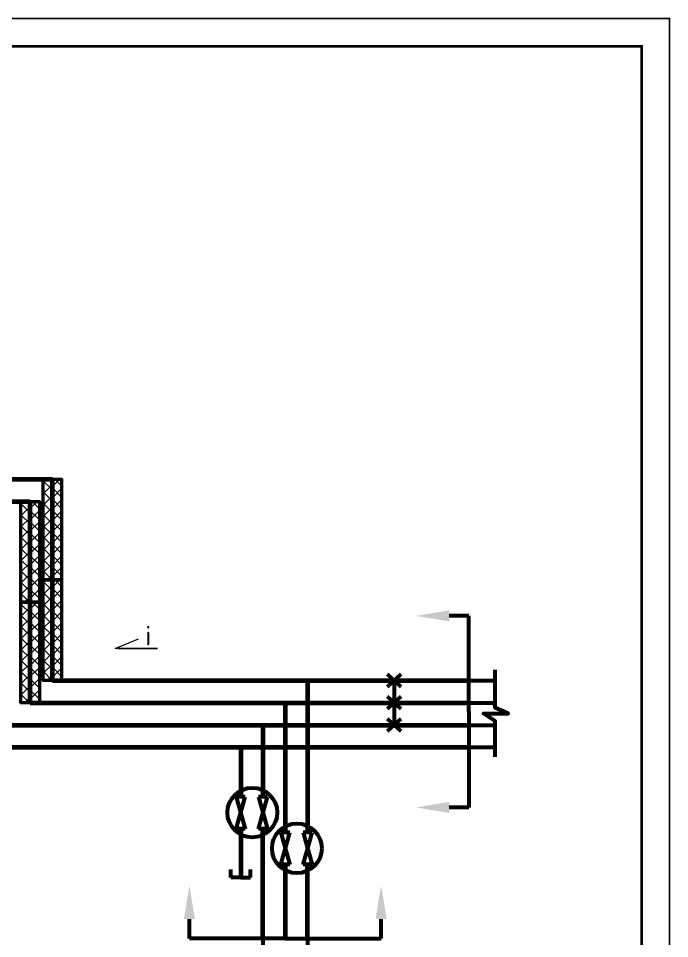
# Model space of a CAD drawing. Header units: millimetres. Extents: x 1642 to 8235, y 1174 to 5441.
# Drawn here: x 2448.5 to 2565.4, y 2056.4 to 2221.7 of the extents above; entities that cross this region are included whole.
import ezdxf
from ezdxf.enums import TextEntityAlignment as Align

# ---------------------------------------------------------------- set-up
doc = ezdxf.new("R2010")
doc.units = ezdxf.units.MM
for name, color, linetype, lineweight in [('7 тонкие', 7, 'Continuous', 20), ('Объекты проект.', 1, 'Continuous', 80), ('Размерный', 4, 'Continuous', 30), ('Размеры на чертеже', 250, 'Continuous', 25)]:
    doc.layers.add(name, color=color, linetype=linetype, lineweight=lineweight)
doc.styles.add('-ISOCPEUR-', font='isocpeur.TTF')
doc.styles.get("Standard").update_dxf_attribs({"font": 'arial.ttf'})

# ---------------------------------------------------------------- blocks, each defined once
blk = doc.blocks.new('*U305')
blk.add_lwpolyline([(0, 0), (420, 0), (420, -297), (0, -297)], close=True)
at = {"const_width": 0.5}
blk.add_lwpolyline([(20, -5), (415, -5), (415, -292), (20, -292)], close=True, dxfattribs=at)
blk.add_attdef('РАЗРАБОТАЛ', text='', height=2.5).set_placement((250.5, -264.22), align=Align.MIDDLE_LEFT)
at = {"flags": 8}
for tag, height, p in [('ДАТА', 2.5, (290.07, -264.4)), ('ЛИСТ', 3, (386.39, -271.92)), ('ЛИСТОВ', 3, (403.89, -271.92))]:
    blk.add_attdef(tag, text='', height=height, dxfattribs=at).set_placement(p, align=Align.MIDDLE_CENTER)
blk.add_attdef('ПРОВЕРИЛ', (250.75, -270.73), '', height=2.5)
for tag, p in [('ТЕПЛОВЫЕ_СЕТИ_001', (315.41, -270.98)), ('ИМЯ_ЧЕРТЕЖА_001', (317.51, -285.58))]:
    blk.add_attdef(tag, p, '', height=3, dxfattribs=at)
at = {"style": '-ISOCPEUR-', "flags": 8}
blk.add_attdef('ФОРМАТ', text='', height=3, dxfattribs=at).set_placement((380.97, -294.75), align=Align.MIDDLE_CENTER)

msp = doc.modelspace()

# ---------------------------------------------------------------- hatches: boundary and pattern name
h = msp.add_hatch()
h.set_pattern_fill('ANSI37', color=256, scale=0.45)
h.set_pattern_definition([(45, (105.192, 85.5574), (-1.0102788, 1.0102788), []), (135, (105.192, 85.5574), (-1.0102788, -1.0102788), [])])
h.paths.add_polyline_path([(2452.907, 2138.893), (2454.568, 2138.893), (2454.568, 2120.812), (2452.907, 2120.812)])
h = msp.add_hatch()
h.set_pattern_fill('ANSI37', color=256, scale=0.45)
h.set_pattern_definition([(45, (103.5311, 85.5574), (-1.0102788, 1.0102788), []), (135, (103.5311, 85.5574), (-1.0102788, -1.0102788), [])])
h.paths.add_polyline_path([(2454.568, 2138.893), (2456.229, 2138.893), (2456.229, 2120.812), (2454.568, 2120.812)])
h = msp.add_hatch()
h.set_pattern_fill('ANSI37', color=256, scale=0.45)
h.set_pattern_definition([(45, (109.192, 81.5574), (-1.0102788, 1.0102788), []), (135, (109.192, 81.5574), (-1.0102788, -1.0102788), [])])
h.paths.add_polyline_path([(2448.907, 2134.893), (2450.568, 2134.893), (2450.568, 2116.812), (2448.907, 2116.812)])
h = msp.add_hatch()
h.set_pattern_fill('ANSI37', color=256, scale=0.45)
h.set_pattern_definition([(45, (107.5311, 81.5574), (-1.0102788, 1.0102788), []), (135, (107.5311, 81.5574), (-1.0102788, -1.0102788), [])])
h.paths.add_polyline_path([(2450.568, 2134.893), (2452.229, 2134.893), (2452.229, 2116.812), (2450.568, 2116.812)])
h = msp.add_hatch()
h.set_pattern_fill('ANSI37', color=256, scale=0.45)
h.set_pattern_definition([(45, (105.192, 67.4768), (-1.0102788, 1.0102788), []), (135, (105.192, 67.4768), (-1.0102788, -1.0102788), [])])
h.paths.add_polyline_path([(2452.907, 2120.812), (2454.568, 2120.812), (2454.568, 2102.732), (2452.907, 2102.732)])
h = msp.add_hatch()
h.set_pattern_fill('ANSI37', color=256, scale=0.45)
h.set_pattern_definition([(45, (103.5311, 67.4768), (-1.0102788, 1.0102788), []), (135, (103.5311, 67.4768), (-1.0102788, -1.0102788), [])])
h.paths.add_polyline_path([(2454.568, 2120.812), (2456.229, 2120.812), (2456.229, 2102.732), (2454.568, 2102.732)])
h = msp.add_hatch()
h.set_pattern_fill('ANSI37', color=256, scale=0.45)
h.set_pattern_definition([(45, (109.192, 63.4768), (-1.0102788, 1.0102788), []), (135, (109.192, 63.4768), (-1.0102788, -1.0102788), [])])
h.paths.add_polyline_path([(2448.907, 2116.812), (2450.568, 2116.812), (2450.568, 2098.732), (2448.907, 2098.732)])
h = msp.add_hatch()
h.set_pattern_fill('ANSI37', color=256, scale=0.45)
h.set_pattern_definition([(45, (107.5311, 63.4768), (-1.0102788, 1.0102788), []), (135, (107.5311, 63.4768), (-1.0102788, -1.0102788), [])])
h.paths.add_polyline_path([(2450.568, 2116.812), (2452.229, 2116.812), (2452.229, 2098.732), (2450.568, 2098.732)])

# ---------------------------------------------------------------- linework, layer by layer
at = {"lineweight": 60}
for p, q in [((2529.318, 2114.342), (2525.825, 2114.34)), ((2529.326, 2097.13), (2529.318, 2114.342)), ((2517.194, 2101.607), (2514.736, 2103.857)), ((2514.736, 2101.607), (2517.194, 2103.857)), ((2515.965, 2094.732), (2515.965, 2102.732)), ((2517.194, 2097.607), (2514.736, 2099.857)), ((2514.736, 2097.607), (2517.194, 2099.857)), ((2529.326, 2097.13), (2529.318, 2079.918)), ((2517.194, 2093.607), (2514.736, 2095.857)), ((2514.736, 2093.607), (2517.194, 2095.857)), ((2489.175, 2081.847), (2487.569, 2081.847)), ((2487.569, 2081.847), (2489.175, 2076.068)), ((2487.569, 2076.068), (2489.175, 2081.847)), ((2493.175, 2081.847), (2491.569, 2081.847)), ((2491.569, 2081.847), (2493.175, 2076.068)), ((2491.569, 2076.068), (2493.175, 2081.847)), ((2529.318, 2079.918), (2525.825, 2079.92)), ((2489.175, 2076.068), (2487.569, 2076.068)), ((2493.175, 2076.068), (2491.569, 2076.068)), ((2497.175, 2075.426), (2495.569, 2075.426)), ((2495.569, 2075.426), (2497.175, 2069.646)), ((2495.569, 2069.646), (2497.175, 2075.426)), ((2501.175, 2075.426), (2499.569, 2075.426)), ((2499.569, 2075.426), (2501.175, 2069.646)), ((2499.569, 2069.646), (2501.175, 2075.426)), ((2497.175, 2069.646), (2495.569, 2069.646)), ((2501.175, 2069.646), (2499.569, 2069.646)), ((2479.16, 2056.368), (2479.162, 2059.861)), ((2513.584, 2056.368), (2513.582, 2059.861)), ((2496.372, 2056.36), (2479.16, 2056.368)), ((2492.363, 2056.362), (2492.372, 2020.475)), ((2496.372, 2056.36), (2513.584, 2056.368)), ((2500.378, 2056.362), (2500.372, 2020.519))]:
    msp.add_line(p, q, dxfattribs=at)
at = {"color": 6, "lineweight": 60}
for p, q in [((2486.603, 2067.341), (2486.603, 2068.766)), ((2490.141, 2067.341), (2490.141, 2068.766)), ((2488.372, 2067.341), (2486.603, 2067.341)), ((2488.372, 2067.341), (2490.141, 2067.341))]:
    msp.add_line(p, q, dxfattribs=at)
at = {"lineweight": 50}
for points in [[(2452.907, 2138.893), (2454.568, 2138.893), (2454.568, 2120.812), (2452.907, 2120.812)], [(2454.568, 2138.893), (2456.229, 2138.893), (2456.229, 2120.812), (2454.568, 2120.812)], [(2448.907, 2134.893), (2450.568, 2134.893), (2450.568, 2116.812), (2448.907, 2116.812)], [(2450.568, 2134.893), (2452.229, 2134.893), (2452.229, 2116.812), (2450.568, 2116.812)], [(2452.907, 2120.812), (2454.568, 2120.812), (2454.568, 2102.732), (2452.907, 2102.732)], [(2454.568, 2120.812), (2456.229, 2120.812), (2456.229, 2102.732), (2454.568, 2102.732)], [(2448.907, 2116.812), (2450.568, 2116.812), (2450.568, 2098.732), (2448.907, 2098.732)], [(2450.568, 2116.812), (2452.229, 2116.812), (2452.229, 2098.732), (2450.568, 2098.732)]]:
    msp.add_lwpolyline(points, close=True, dxfattribs=at)
at = {"lineweight": 60}
for centre in [(2490.461, 2078.997), (2498.461, 2072.575)]:
    msp.add_circle(centre, 4.463, dxfattribs=at)
for points in [[(2525.825, 2113.343), (2519.845, 2114.337), (2525.824, 2115.337)], [(2512.585, 2059.861), (2513.579, 2065.842), (2514.579, 2059.862)]]:
    msp.add_solid(points, dxfattribs=at)
at = {"layer": '7 тонкие', "lineweight": 60}
for p, q in [((2529.324, 2102.732), (2534.076, 2102.727)), ((2529.321, 2098.732), (2534.069, 2098.728)), ((2529.324, 2094.732), (2534.083, 2094.732)), ((2529.317, 2090.732), (2534.083, 2090.732))]:
    msp.add_line(p, q, dxfattribs=at)
at = {"layer": '7 тонкие', "color": 7}
msp.add_lwpolyline([(2466.436, 2108.471), (2473.423, 2108.468), (2465.822, 2108.468), (2470.009, 2110.194)], dxfattribs=at)
at = {"layer": '7 тонкие', "lineweight": 60}
msp.add_lwpolyline([(2534.083, 2089.019), (2534.083, 2095.42), (2531.969, 2096.784), (2536.418, 2096.784), (2534.068, 2097.813), (2534.073, 2104.653)], dxfattribs=at)
at = {"layer": 'Объекты проект.', "color": 1}
for p, q in [((2412.428, 2138.893), (2454.568, 2138.893)), ((2454.568, 2102.732), (2454.568, 2138.893)), ((2454.568, 2102.732), (2529.324, 2102.732)), ((2500.372, 2102.732), (2500.372, 2075.426)), ((2500.378, 2056.362), (2500.378, 2069.646))]:
    msp.add_line(p, q, dxfattribs=at)
at = {"layer": 'Объекты проект.', "color": 5}
for p, q in [((2416.428, 2134.893), (2450.568, 2134.893)), ((2450.568, 2098.732), (2450.568, 2134.893)), ((2450.568, 2098.732), (2529.325, 2098.732)), ((2496.372, 2098.732), (2496.372, 2075.426)), ((2496.372, 2069.646), (2496.366, 2056.36))]:
    msp.add_line(p, q, dxfattribs=at)
at = {"layer": 'Объекты проект.', "color": 4}
for p, q in [((2446.568, 2094.732), (2529.325, 2094.732)), ((2492.372, 2094.732), (2492.372, 2081.847)), ((2492.363, 2056.362), (2492.363, 2076.068))]:
    msp.add_line(p, q, dxfattribs=at)
at = {"layer": 'Объекты проект.', "color": 6}
for p, q in [((2442.568, 2090.732), (2529.323, 2090.732)), ((2488.372, 2090.732), (2488.372, 2081.847)), ((2488.372, 2076.068), (2488.372, 2067.341))]:
    msp.add_line(p, q, dxfattribs=at)
at = {"layer": 'Размерный', "color": 7, "lineweight": 30}
for points in [[(2525.825, 2080.916), (2519.845, 2079.922), (2525.824, 2078.923)], [(2480.158, 2059.861), (2479.164, 2065.842), (2478.165, 2059.862)]]:
    msp.add_solid(points, dxfattribs=at)

# ---------------------------------------------------------------- block references
at = {"layer": 'Размеры на чертеже', "lineweight": 90}
msp.add_blockref('*U305', (2145.366, 2221.672), dxfattribs=at)

# ---------------------------------------------------------------- texts
at = {"layer": 'Размерный', "color": 7, "style": '-ISOCPEUR-'}
msp.add_text('i', height=3.5, dxfattribs=at).set_placement((2471.209, 2109.033))

doc.saveas('drawing.dxf')
